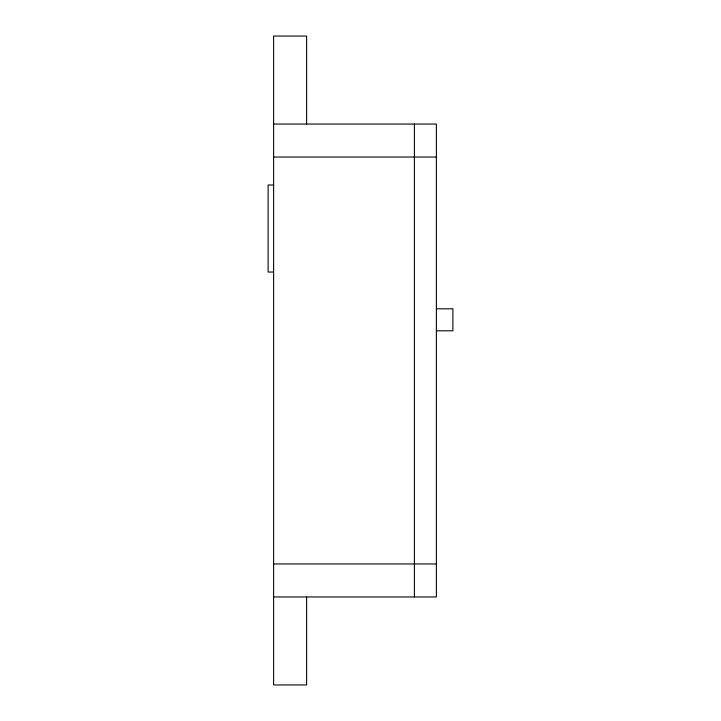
<?xml version="1.0" encoding="UTF-8"?>
<svg xmlns="http://www.w3.org/2000/svg" width="721" height="721" viewBox="0 0 721 721"><rect width="100%" height="100%" fill="white"/><g stroke="black" fill="none" stroke-linecap="round" stroke-linejoin="round"><path stroke-width="1.08" d="M273.61 124.039L436.385 124.039L436.385 596.961L273.61 596.961M273.61 157.034L436.385 157.034M273.61 184.991L268.113 185L268.113 272.051L273.61 272.033M436.385 308.804L452.887 308.804L452.887 330.804L436.385 330.804M273.61 563.966L436.385 563.966M414.395 124.039L414.395 596.961M306.605 124.039L306.605 36.05L273.61 36.05L273.61 684.95L306.605 684.95L306.605 596.961"/></g></svg>
